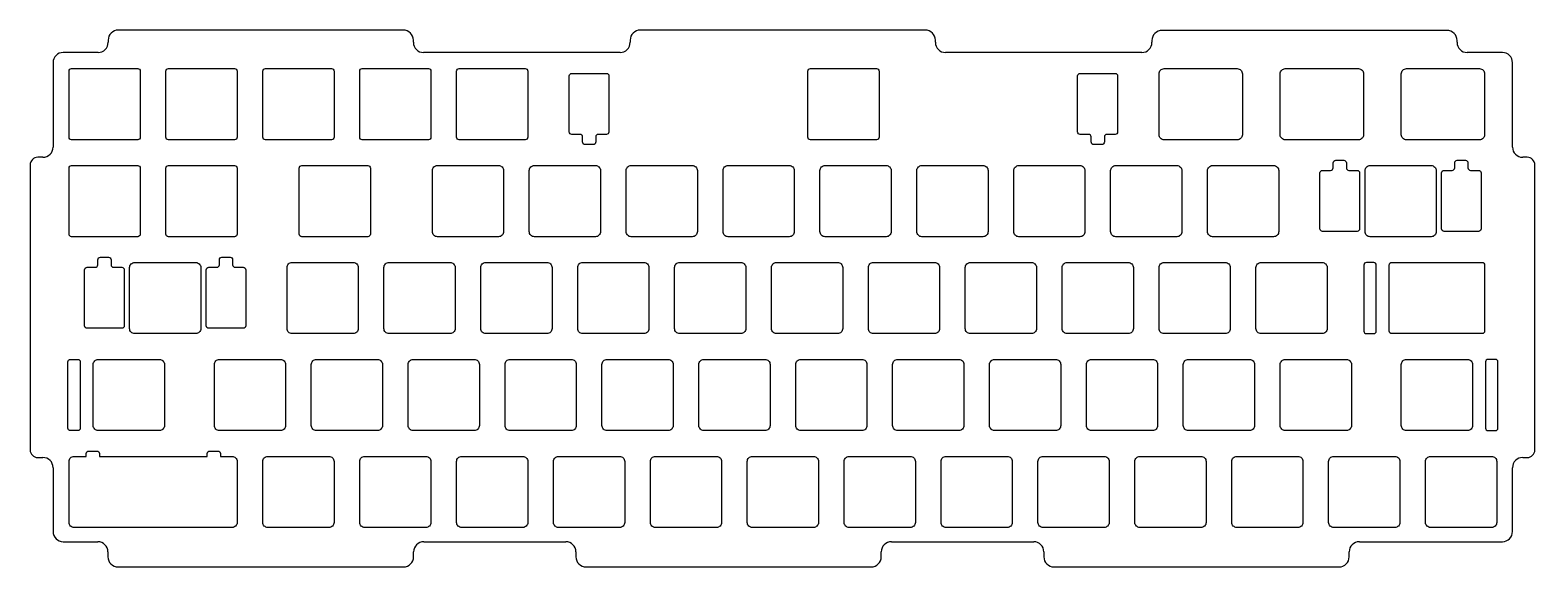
# Model space of a CAD drawing. Header units: millimetres. Extents: x -727 to -431, y 123 to 228.
import ezdxf

# ---------------------------------------------------------------- set-up
doc = ezdxf.new("R2010")
doc.units = ezdxf.units.MM
doc.header["$MEASUREMENT"] = 0

msp = doc.modelspace()

# ---------------------------------------------------------------- linework, layer by layer
for p, q in [((-653.82, 228.13), (-709.82, 228.13)), ((-551.19, 228.13), (-607.19, 228.13)), ((-448.62, 228.08), (-504.62, 228.08)), ((-711.82, 226.13), (-711.82, 225.73)), ((-651.82, 225.73), (-651.82, 226.13)), ((-609.19, 226.13), (-609.19, 225.73)), ((-549.19, 225.73), (-549.19, 226.13)), ((-506.62, 226.08), (-506.62, 225.73, 0)), ((-446.62, 225.73), (-446.62, 226.08, 0)), ((-713.82, 223.73), (-720.65, 223.73)), ((-611.19, 223.73), (-649.82, 223.73)), ((-508.62, 223.73), (-547.19, 223.73)), ((-437.72, 223.73), (-444.62, 223.73)), ((-722.65, 221.73), (-722.65, 205.13)), ((-435.72, 205.13), (-435.72, 221.73)), ((-727.17, 201.63), (-727.17, 145.63)), ((-724.65, 203.13), (-725.67, 203.13)), ((-432.82, 203.13), (-433.72, 203.13)), ((-431.32, 145.63), (-431.32, 201.63)), ((-725.67, 144.13), (-724.65, 144.13)), ((-722.65, 142.13), (-722.65, 129.58)), ((-435.72, 129.58), (-435.72, 142.13)), ((-433.72, 144.13), (-432.82, 144.13)), ((-720.65, 127.58), (-713.87, 127.58)), ((-649.77, 127.58), (-621.86, 127.58)), ((-557.83, 127.58), (-529.86, 127.58)), ((-465.83, 127.58), (-437.72, 127.58)), ((-711.87, 125.58), (-711.87, 124.63)), ((-651.77, 124.63), (-651.77, 125.58)), ((-619.86, 125.58), (-619.86, 124.63)), ((-559.83, 124.63), (-559.83, 125.58)), ((-527.86, 125.58), (-527.86, 124.63)), ((-467.83, 124.63), (-467.83, 125.58)), ((-709.87, 122.63), (-653.77, 122.63)), ((-617.86, 122.63), (-561.83, 122.63)), ((-525.86, 122.63), (-469.83, 122.63))]:
    msp.add_line(p, q)
for points in [[(-719.52, 207.07), (-719.52, 220.07, -0.414214), (-719.02, 220.57), (-706.02, 220.57, -0.414214), (-705.52, 220.07), (-705.52, 207.07, -0.414214), (-706.02, 206.57), (-719.02, 206.57, -0.414214)], [(-700.47, 207.07), (-700.47, 220.07, -0.414214), (-699.97, 220.57), (-686.97, 220.57, -0.414214), (-686.47, 220.07), (-686.47, 207.07, -0.414214), (-686.97, 206.57), (-699.97, 206.57, -0.414214)], [(-681.42, 207.07), (-681.42, 220.07, -0.414214), (-680.92, 220.57), (-667.92, 220.57, -0.414214), (-667.42, 220.07), (-667.42, 207.07, -0.414214), (-667.92, 206.57), (-680.92, 206.57, -0.414214)], [(-662.37, 207.07), (-662.37, 220.07, -0.414214), (-661.87, 220.57), (-648.87, 220.57, -0.414214), (-648.37, 220.07), (-648.37, 207.07, -0.414214), (-648.87, 206.57), (-661.87, 206.57, -0.414214)], [(-643.32, 207.07), (-643.32, 220.07, -0.414214), (-642.82, 220.57), (-629.82, 220.57, -0.414214), (-629.32, 220.07), (-629.32, 207.07, -0.414214), (-629.82, 206.57), (-642.82, 206.57, -0.414214)], [(-621.16, 215.1), (-621.16, 215.1), (-621.16, 219.13, -0.414214), (-620.66, 219.63), (-613.86, 219.63, -0.414214), (-613.36, 219.13), (-613.36, 219.09), (-613.37, 219.09), (-613.37, 208.04), (-613.37, 208.04, -0.365447), (-613.86, 207.63), (-615.46, 207.63, 0.414214), (-615.96, 207.13), (-615.96, 206.14, -0.414214), (-616.46, 205.64), (-618.06, 205.64, -0.414214), (-618.56, 206.14), (-618.56, 207.13, 0.414214), (-619.06, 207.63), (-620.66, 207.63, -0.414214), (-621.16, 208.13), (-621.16, 212.03), (-621.16, 212.03)], [(-573.76, 220.57), (-560.76, 220.57, -0.414214), (-560.26, 220.07), (-560.26, 207.07, -0.414214), (-560.76, 206.57), (-573.76, 206.57, -0.414214), (-574.26, 207.07), (-574.26, 220.07, -0.414214)], [(-519.06, 207.63), (-520.72, 207.63, -0.414214), (-521.22, 208.13), (-521.22, 219.13, -0.414214), (-520.72, 219.63), (-513.86, 219.63, -0.414214), (-513.36, 219.13), (-513.36, 208.13, -0.414214), (-513.86, 207.63), (-515.46, 207.63, 0.414214), (-515.96, 207.13), (-515.96, 206.14, -0.414214), (-516.46, 205.64), (-518.06, 205.64, -0.414214), (-518.56, 206.14), (-518.56, 207.13, 0.414214)], [(-489.83, 206.57), (-504.21, 206.57, -0.414214), (-505.21, 207.57), (-505.21, 219.56, -0.414214), (-504.21, 220.56), (-489.83, 220.56, -0.414214), (-488.83, 219.56), (-488.83, 207.57, -0.414214)], [(-481.39, 207.57), (-481.39, 219.56, -0.414214), (-480.39, 220.56), (-466.01, 220.56, -0.414214), (-465.01, 219.56), (-465.01, 207.57, -0.414214), (-466.01, 206.57), (-480.39, 206.57, -0.414214)], [(-457.58, 207.57), (-457.58, 219.56, -0.414214), (-456.58, 220.56), (-442.2, 220.56, -0.414214), (-441.2, 219.56), (-441.2, 207.57, -0.414214), (-442.2, 206.57), (-456.58, 206.57, -0.414214)], [(-719.52, 188.02), (-719.52, 201.02, -0.414214), (-719.02, 201.52), (-706.02, 201.52, -0.414214), (-705.52, 201.02), (-705.52, 188.02, -0.414214), (-706.02, 187.52), (-719.02, 187.52, -0.414214)], [(-700.47, 188.02), (-700.47, 201.02, -0.414214), (-699.97, 201.52), (-686.97, 201.52, -0.414214), (-686.47, 201.02), (-686.47, 188.02, -0.414214), (-686.97, 187.52), (-699.97, 187.52, -0.414214)], [(-674.27, 188.02), (-674.27, 201.02, -0.414214), (-673.77, 201.52), (-660.77, 201.52, -0.414214), (-660.27, 201.02), (-660.27, 188.02, -0.414214), (-660.77, 187.52), (-673.77, 187.52, -0.414214)], [(-635.08, 187.52), (-647.08, 187.52, -0.414214), (-648.08, 188.52), (-648.08, 200.52, -0.414214), (-647.08, 201.52), (-635.08, 201.52, -0.414214), (-634.08, 200.52), (-634.08, 188.52, -0.414214)], [(-616.03, 187.52), (-628.03, 187.52, -0.414214), (-629.03, 188.52), (-629.03, 200.52, -0.414214), (-628.03, 201.52), (-616.03, 201.52, -0.414214), (-615.03, 200.52), (-615.03, 188.52, -0.414214)], [(-608.98, 201.52), (-596.98, 201.52, -0.414214), (-595.98, 200.52), (-595.98, 188.52, -0.414214), (-596.98, 187.52), (-608.98, 187.52, -0.414214), (-609.98, 188.52), (-609.98, 200.52, -0.414214)], [(-577.93, 187.52), (-589.93, 187.52, -0.414214), (-590.93, 188.52), (-590.93, 200.52, -0.414214), (-589.93, 201.52), (-577.93, 201.52, -0.414214), (-576.93, 200.52), (-576.93, 188.52, -0.414214)], [(-557.88, 200.52), (-557.88, 188.52, -0.414214), (-558.88, 187.52), (-570.88, 187.52, -0.414214), (-571.88, 188.52), (-571.88, 200.52, -0.414214), (-570.88, 201.52), (-558.88, 201.52, -0.414214)], [(-551.83, 201.52), (-539.83, 201.52, -0.414214), (-538.83, 200.52), (-538.83, 188.52, -0.414214), (-539.83, 187.52), (-551.83, 187.52, -0.414214), (-552.83, 188.52), (-552.83, 200.52, -0.414214)], [(-533.78, 188.52), (-533.78, 200.51, -0.414214), (-532.78, 201.51), (-520.78, 201.51, -0.414214), (-519.78, 200.51), (-519.78, 188.52, -0.414214), (-520.78, 187.52), (-532.78, 187.52, -0.414214)], [(-513.73, 201.51), (-501.73, 201.51, -0.414214), (-500.73, 200.51), (-500.73, 188.52, -0.414214), (-501.73, 187.52), (-513.73, 187.52, -0.414214), (-514.73, 188.52), (-514.73, 200.51, -0.414214)], [(-494.68, 201.51), (-482.68, 201.51, -0.414214), (-481.68, 200.51), (-481.68, 188.52, -0.414214), (-482.68, 187.52), (-494.68, 187.52, -0.414214), (-495.68, 188.52), (-495.68, 200.51, -0.414214)], [(-468.38, 201.07, 0.414214), (-467.88, 200.57), (-466.28, 200.57, -0.414214), (-465.78, 200.07), (-465.78, 189.07, -0.414214), (-466.28, 188.57), (-473.08, 188.57, -0.414214), (-473.58, 189.07), (-473.58, 200.07, -0.414214), (-473.08, 200.57), (-471.48, 200.57, 0.414214), (-470.98, 201.07), (-470.98, 202.05, -0.414214), (-470.48, 202.55), (-468.88, 202.55, -0.414214), (-468.38, 202.05)], [(-464.72, 188.52), (-464.72, 200.51, -0.414214), (-463.72, 201.51), (-451.72, 201.51, -0.414214), (-450.72, 200.51), (-450.72, 188.52, -0.414214), (-451.72, 187.52), (-463.72, 187.52, -0.414214)], [(-447.58, 200.57, 0.414214), (-447.08, 201.07), (-447.08, 202.05, -0.414214), (-446.58, 202.55), (-444.98, 202.55, -0.414214), (-444.48, 202.05), (-444.48, 201.07, 0.414214), (-443.98, 200.57), (-442.38, 200.57, -0.414214), (-441.88, 200.07), (-441.88, 189.07, -0.414214), (-442.38, 188.57), (-449.18, 188.57, -0.414214), (-449.68, 189.07), (-449.68, 200.07, -0.414214), (-449.18, 200.57)], [(-711.26, 183), (-711.26, 182.02, 0.414214), (-710.76, 181.52), (-709.16, 181.52, -0.414214), (-708.66, 181.02), (-708.66, 170.02, -0.414214), (-709.16, 169.52), (-715.96, 169.52, -0.414214), (-716.46, 170.02), (-716.46, 181.02, -0.414214), (-715.96, 181.52), (-714.36, 181.52, 0.414214), (-713.86, 182.02), (-713.86, 183, -0.414214), (-713.36, 183.5), (-711.76, 183.5, -0.414214)], [(-687.36, 183), (-687.36, 182.02, 0.414214), (-686.86, 181.52), (-685.26, 181.52, -0.414214), (-684.76, 181.02), (-684.76, 170.02, -0.414214), (-685.26, 169.52), (-692.06, 169.52, -0.414214), (-692.56, 170.02), (-692.56, 181.02, -0.414214), (-692.06, 181.52), (-690.46, 181.52, 0.414214), (-689.96, 182.02), (-689.96, 183, -0.414214), (-689.46, 183.5), (-687.86, 183.5, -0.414214)], [(-694.61, 168.47), (-706.61, 168.47, -0.414214), (-707.61, 169.47), (-707.61, 181.46, -0.414214), (-706.61, 182.46), (-694.61, 182.46, -0.414214), (-693.61, 181.46), (-693.61, 169.47, -0.414214)], [(-675.66, 182.47), (-663.66, 182.47, -0.414214), (-662.66, 181.47), (-662.66, 169.47, -0.414214), (-663.66, 168.47), (-675.66, 168.47, -0.414214), (-676.66, 169.47), (-676.66, 181.47, -0.414214)], [(-656.61, 182.47), (-644.61, 182.47, -0.414214), (-643.61, 181.47), (-643.61, 169.47, -0.414214), (-644.61, 168.47), (-656.61, 168.47, -0.414214), (-657.61, 169.47), (-657.61, 181.47, -0.414214)], [(-637.56, 182.47), (-625.56, 182.47, -0.414214), (-624.56, 181.47), (-624.56, 169.47, -0.414214), (-625.56, 168.47), (-637.56, 168.47, -0.414214), (-638.56, 169.47), (-638.56, 181.47, -0.414214)], [(-618.51, 182.47), (-606.51, 182.47, -0.414214), (-605.51, 181.47), (-605.51, 169.47, -0.414214), (-606.51, 168.47), (-618.51, 168.47, -0.414214), (-619.51, 169.47), (-619.51, 181.47, -0.414214)], [(-599.46, 182.47), (-587.46, 182.47, -0.414214), (-586.46, 181.47), (-586.46, 169.47, -0.414214), (-587.46, 168.47), (-599.46, 168.47, -0.414214), (-600.46, 169.47), (-600.46, 181.47, -0.414214)], [(-581.41, 169.47), (-581.41, 181.47, -0.414214), (-580.41, 182.47), (-568.41, 182.47, -0.414214), (-567.41, 181.47), (-567.41, 169.47, -0.414214), (-568.41, 168.47), (-580.41, 168.47, -0.414214)], [(-561.36, 182.47), (-549.36, 182.47, -0.414214), (-548.36, 181.47), (-548.36, 169.47, -0.414214), (-549.36, 168.47), (-561.36, 168.47, -0.414214), (-562.36, 169.47), (-562.36, 181.47, -0.414214)], [(-543.31, 169.47), (-543.31, 181.46, -0.414214), (-542.31, 182.46), (-530.31, 182.46, -0.414214), (-529.31, 181.46), (-529.31, 169.47, -0.414214), (-530.31, 168.47), (-542.31, 168.47, -0.414214)], [(-524.26, 169.47), (-524.26, 181.46, -0.414214), (-523.26, 182.46), (-511.26, 182.46, -0.414214), (-510.26, 181.46), (-510.26, 169.47, -0.414214), (-511.26, 168.47), (-523.26, 168.47, -0.414214)], [(-505.21, 169.47), (-505.21, 181.46, -0.414214), (-504.21, 182.46), (-492.21, 182.46, -0.414214), (-491.21, 181.46), (-491.21, 169.47, -0.414214), (-492.21, 168.47), (-504.21, 168.47, -0.414214)], [(-486.16, 169.47), (-486.16, 181.46, -0.414214), (-485.16, 182.46), (-473.16, 182.46, -0.414214), (-472.16, 181.46), (-472.16, 169.47, -0.414214), (-473.16, 168.47), (-485.16, 168.47, -0.414214)], [(-462.51, 181.96, 0.414214), (-463.01, 182.46), (-464.45, 182.46, 0.414214), (-464.95, 181.96), (-464.95, 168.97, 0.414214), (-464.45, 168.47), (-463.01, 168.47, 0.414214), (-462.51, 168.97)], [(-459.96, 168.97), (-459.96, 169.45, -0.003953), (-459.96, 169.47), (-459.96, 181.46, -0.003953), (-459.96, 181.48), (-459.96, 181.97, -0.414214), (-459.46, 182.47), (-441.7, 182.47, -0.414214), (-441.2, 181.97), (-441.2, 168.97, -0.414214), (-441.7, 168.47), (-459.46, 168.47, -0.414214)], [(-719.75, 149.92), (-719.75, 162.91, -0.414214), (-719.25, 163.41), (-717.81, 163.41, -0.414214), (-717.31, 162.91), (-717.31, 149.92, -0.414214), (-717.81, 149.42), (-719.25, 149.42, -0.414214)], [(-701.76, 149.42), (-713.76, 149.42, -0.414214), (-714.76, 150.42), (-714.76, 162.41, -0.414214), (-713.76, 163.41), (-701.76, 163.41, -0.414214), (-700.76, 162.41), (-700.76, 150.42, -0.414214)], [(-677.94, 149.42), (-689.94, 149.42, -0.414214), (-690.94, 150.42), (-690.94, 162.41, -0.414214), (-689.94, 163.41), (-677.94, 163.41, -0.414214), (-676.94, 162.41), (-676.94, 150.42, -0.414214)], [(-658.89, 149.42), (-670.89, 149.42, -0.414214), (-671.89, 150.42), (-671.89, 162.41, -0.414214), (-670.89, 163.41), (-658.89, 163.41, -0.414214), (-657.89, 162.41), (-657.89, 150.42, -0.414214)], [(-651.84, 163.42), (-639.84, 163.42, -0.414214), (-638.84, 162.42), (-638.84, 150.42, -0.414214), (-639.84, 149.42), (-651.84, 149.42, -0.414214), (-652.84, 150.42), (-652.84, 162.42, -0.414214)], [(-619.79, 162.42), (-619.79, 150.42, -0.414214), (-620.79, 149.42), (-632.79, 149.42, -0.414214), (-633.79, 150.42), (-633.79, 162.42, -0.414214), (-632.79, 163.42), (-620.79, 163.42, -0.414214)], [(-613.74, 163.42), (-601.74, 163.42, -0.414214), (-600.74, 162.42), (-600.74, 150.42, -0.414214), (-601.74, 149.42), (-613.74, 149.42, -0.414214), (-614.74, 150.42), (-614.74, 162.42, -0.414214)], [(-594.69, 163.42), (-582.69, 163.42, -0.414214), (-581.69, 162.42), (-581.69, 150.42, -0.414214), (-582.69, 149.42), (-594.69, 149.42, -0.414214), (-595.69, 150.42), (-595.69, 162.42, -0.414214)], [(-575.64, 163.42), (-563.64, 163.42, -0.414214), (-562.64, 162.42), (-562.64, 150.42, -0.414214), (-563.64, 149.42), (-575.64, 149.42, -0.414214), (-576.64, 150.42), (-576.64, 162.42, -0.414214)], [(-543.59, 162.42), (-543.59, 150.42, -0.414214), (-544.59, 149.42), (-556.59, 149.42, -0.414214), (-557.59, 150.42), (-557.59, 162.42, -0.414214), (-556.59, 163.42), (-544.59, 163.42, -0.414214)], [(-524.54, 162.41), (-524.54, 150.42, -0.414214), (-525.54, 149.42), (-537.54, 149.42, -0.414214), (-538.54, 150.42), (-538.54, 162.41, -0.414214), (-537.54, 163.41), (-525.54, 163.41, -0.414214)], [(-505.49, 162.41), (-505.49, 150.42, -0.414214), (-506.49, 149.42), (-518.49, 149.42, -0.414214), (-519.49, 150.42), (-519.49, 162.41, -0.414214), (-518.49, 163.41), (-506.49, 163.41, -0.414214)], [(-486.44, 162.41), (-486.44, 150.42, -0.414214), (-487.44, 149.42), (-499.44, 149.42, -0.414214), (-500.44, 150.42), (-500.44, 162.41, -0.414214), (-499.44, 163.41), (-487.44, 163.41, -0.414214)], [(-467.39, 162.41), (-467.39, 150.42, -0.414214), (-468.39, 149.42), (-480.39, 149.42, -0.414214), (-481.39, 150.42), (-481.39, 162.41, -0.414214), (-480.39, 163.41), (-468.39, 163.41, -0.414214)], [(-443.58, 162.41), (-443.58, 150.42, -0.414214), (-444.58, 149.42), (-456.58, 149.42, -0.414214), (-457.58, 150.42), (-457.58, 162.41, -0.414214), (-456.58, 163.41), (-444.58, 163.41, -0.414214)], [(-438.59, 162.91, 0.414214), (-439.09, 163.41), (-440.53, 163.41, 0.414214), (-441.03, 162.91), (-441.03, 149.92, 0.414214), (-440.53, 149.42), (-439.09, 149.42, 0.414214), (-438.59, 149.92)], [(-686.47, 143.36), (-686.47, 131.37, -0.414214), (-687.47, 130.37), (-718.52, 130.37, -0.414214), (-719.52, 131.37), (-719.52, 143.36, -0.414214), (-718.52, 144.36), (-716.14, 144.36), (-716.14, 144.9, -0.414214), (-715.64, 145.4), (-714.04, 145.4, -0.414214), (-713.54, 144.9), (-713.54, 144.36), (-692.35, 144.36), (-692.35, 144.9, -0.414214), (-691.85, 145.4), (-690.25, 145.4, -0.414214), (-689.75, 144.9), (-689.75, 144.36), (-687.47, 144.36, -0.414214)], [(-667.42, 143.36), (-667.42, 131.37, -0.414214), (-668.42, 130.37), (-680.42, 130.37, -0.414214), (-681.42, 131.37), (-681.42, 143.36, -0.414214), (-680.42, 144.36), (-668.42, 144.36, -0.414214)], [(-648.37, 143.36), (-648.37, 131.37, -0.414214), (-649.37, 130.37), (-661.37, 130.37, -0.414214), (-662.37, 131.37), (-662.37, 143.36, -0.414214), (-661.37, 144.36), (-649.37, 144.36, -0.414214)], [(-642.32, 144.36), (-630.32, 144.36, -0.414214), (-629.32, 143.36), (-629.32, 131.37, -0.414214), (-630.32, 130.37), (-642.32, 130.37, -0.414214), (-643.32, 131.37), (-643.32, 143.36, -0.414214)], [(-624.27, 131.37), (-624.27, 143.36, -0.414214), (-623.27, 144.36), (-611.27, 144.36, -0.414214), (-610.27, 143.36), (-610.27, 131.37, -0.414214), (-611.27, 130.37), (-623.27, 130.37, -0.414214)], [(-605.22, 131.37), (-605.22, 143.36, -0.414214), (-604.22, 144.36), (-592.22, 144.36, -0.414214), (-591.22, 143.36), (-591.22, 131.37, -0.414214), (-592.22, 130.37), (-604.22, 130.37, -0.414214)], [(-586.17, 131.37), (-586.17, 143.36, -0.414214), (-585.17, 144.36), (-573.17, 144.36, -0.414214), (-572.17, 143.36), (-572.17, 131.37, -0.414214), (-573.17, 130.37), (-585.17, 130.37, -0.414214)], [(-567.12, 131.37), (-567.12, 143.36, -0.414214), (-566.12, 144.36), (-554.12, 144.36, -0.414214), (-553.12, 143.36), (-553.12, 131.37, -0.414214), (-554.12, 130.37), (-566.12, 130.37, -0.414214)], [(-547.07, 144.36), (-535.07, 144.36, -0.414214), (-534.07, 143.36), (-534.07, 131.37, -0.414214), (-535.07, 130.37), (-547.07, 130.37, -0.414214), (-548.07, 131.37), (-548.07, 143.36, -0.414214)], [(-515.02, 143.36), (-515.02, 131.37, -0.414214), (-516.02, 130.37), (-528.02, 130.37, -0.414214), (-529.02, 131.37), (-529.02, 143.36, -0.414214), (-528.02, 144.36), (-516.02, 144.36, -0.414214)], [(-495.97, 143.36), (-495.97, 131.37, -0.414214), (-496.97, 130.37), (-508.97, 130.37, -0.414214), (-509.97, 131.37), (-509.97, 143.36, -0.414214), (-508.97, 144.36), (-496.97, 144.36, -0.414214)], [(-476.92, 143.36), (-476.92, 131.37, -0.414214), (-477.92, 130.37), (-489.92, 130.37, -0.414214), (-490.92, 131.37), (-490.92, 143.36, -0.414214), (-489.92, 144.36), (-477.92, 144.36, -0.414214)], [(-470.87, 144.36), (-458.87, 144.36, -0.414214), (-457.87, 143.36), (-457.87, 131.37, -0.414214), (-458.87, 130.37), (-470.87, 130.37, -0.414214), (-471.87, 131.37), (-471.87, 143.36, -0.414214)], [(-439.82, 130.37), (-451.82, 130.37, -0.414214), (-452.82, 131.37), (-452.82, 143.36, -0.414214), (-451.82, 144.36), (-439.82, 144.36, -0.414214), (-438.82, 143.36), (-438.82, 131.37, -0.414214)]]:
    msp.add_lwpolyline(points, format="xyb", close=True)
for centre, radius, start, end in [((-709.82, 226.13), 2, 90, 179.9999), ((-653.82, 226.13, 0), 2, 0.0001, 90), ((-607.19, 226.13), 2, 90, 179.9999), ((-551.19, 226.13, 0), 2, 0.0001, 90), ((-504.62, 226.08, 0), 2, 90, 179.9999), ((-713.82, 225.73), 2, -90, 0), ((-649.82, 225.73), 2, 180, 270), ((-611.19, 225.73), 2, -90, 0), ((-547.19, 225.73), 2, 180, 270), ((-508.62, 225.73), 2, -90, 0), ((-444.62, 225.73), 2, 180, 270), ((-720.65, 221.73), 2, 90, 180), ((-437.72, 221.73, 0), 2, 0, 90), ((-724.65, 205.13), 2, -90, 0), ((-433.72, 205.13), 2, 180, 270), ((-725.67, 201.63, 0), 1.5, 90, 180), ((-432.82, 201.63, 0), 1.5, 0, 90), ((-725.67, 145.63, 0), 1.5, 180, 270), ((-432.82, 145.63, 0), 1.5, 270, 360), ((-724.65, 142.13), 2, 0, 90), ((-433.72, 142.13), 2, 90, 180), ((-720.65, 129.58), 2, 180, 270), ((-713.87, 125.58), 2, 0, 90), ((-649.77, 125.58), 2, 90, 180), ((-621.86, 125.58), 2, 0, 90), ((-557.83, 125.58), 2, 90, 180), ((-529.86, 125.58), 2, 0, 90), ((-465.83, 125.58), 2, 90, 180), ((-437.72, 129.58, 0), 2, -90, 0), ((-709.87, 124.63, 0), 2, 180, 270), ((-653.77, 124.63, 0), 2, -90, 0), ((-617.86, 124.63, 0), 2, 180, 270), ((-561.83, 124.63, 0), 2, 270, 360), ((-525.86, 124.63, 0), 2, 180, 270), ((-469.83, 124.63, 0), 2, 270, 360)]:
    msp.add_arc(centre, radius, start, end)
at = {"extrusion": (2.36634e-07, 5.014e-13, 1)}
msp.add_arc((-448.62, 226.08, 0), 2, 0.0001, 90, dxfattribs=at)

doc.saveas('drawing.dxf')
